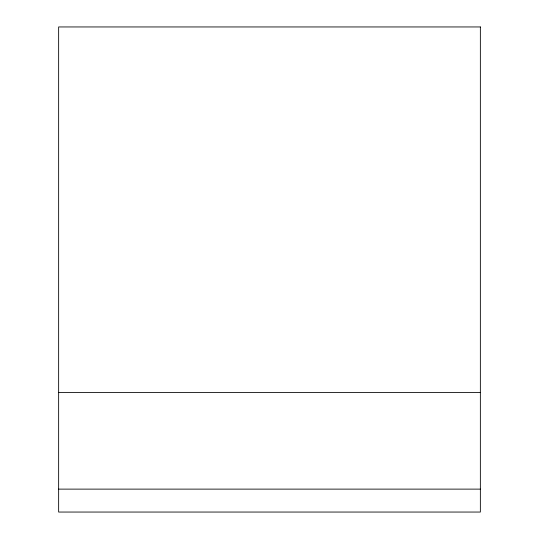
<?xml version="1.0" encoding="UTF-8"?>
<svg xmlns="http://www.w3.org/2000/svg" width="539" height="539" viewBox="0 0 539 539"><rect width="100%" height="100%" fill="white"/><g stroke="black" fill="none" stroke-linecap="round" stroke-linejoin="round"><path stroke-width="0.81" d="M58.643 392.5L480.357 392.5M58.643 489.122L480.357 489.122M480.357 26.95L58.643 26.95L58.643 512.05L480.357 512.05L480.357 26.95"/></g></svg>
